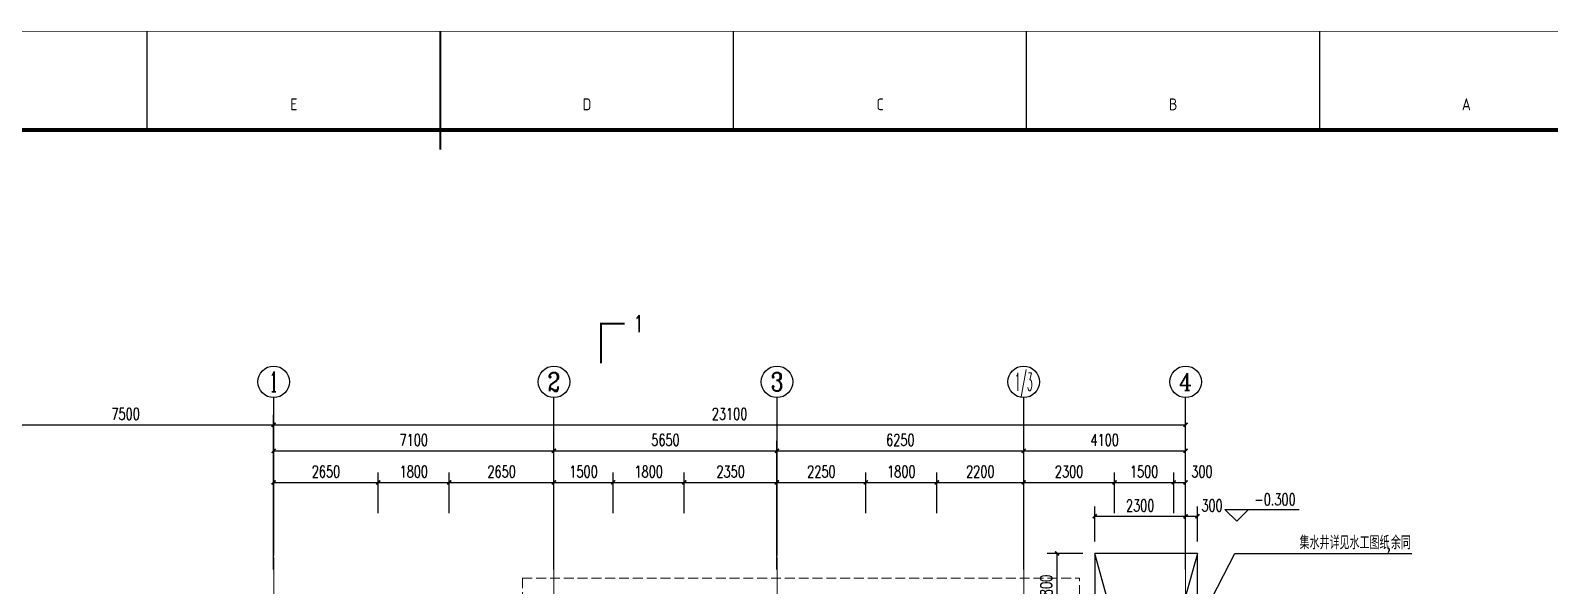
# Model space of a CAD drawing. Extents: x 238398 to 585159, y -66832 to 191977.
# Drawn here: x 384248 to 422732, y 92331 to 106405 of the extents above; entities that cross this region are included whole.
import ezdxf
from ezdxf.enums import TextEntityAlignment as Align

# ---------------------------------------------------------------- set-up
doc = ezdxf.new("R2010")
doc.units = 0
doc.header["$LTSCALE"] = 1000
doc.header["$MEASUREMENT"] = 0
doc.linetypes.add('DASH', pattern=[0.35, 0.25, -0.1])
doc.linetypes.add('DOTE', pattern=[2.42, 2, -0.2, 0.02, -0.2])
doc.layers.get('0').update_dxf_attribs({"color": 8})
doc.layers.get('Defpoints').update_dxf_attribs({"color": 8})
for name, color, linetype in [('AXIS', 8, 'Continuous'), ('AXIS_TEXT', 8, 'Continuous'), ('DIM_ELEV', 8, 'Continuous'), ('DIM_LEAD', 8, 'Continuous'), ('DIM_SYMB', 8, 'Continuous'), ('PUB_DIM', 8, 'Continuous'), ('S_STAIR', 8, 'Continuous')]:
    doc.layers.add(name, color=color, linetype=linetype)
for name, color, linetype, lineweight in [('DOTE', 8, 'DOTE', 13), ('PUB_TEXT', 8, 'Continuous', 20), ('设备层', 8, 'Continuous', 5)]:
    doc.layers.add(name, color=color, linetype=linetype, lineweight=lineweight)
doc.styles.add('_TCH_AXIS', font='complex.shx', dxfattribs={"bigfont": 'gbcbig.shx'})
doc.styles.add('_TCH_DIM', font='SIMPLEX', dxfattribs={"bigfont": 'GBCBIG'})
doc.styles.add('_TCH_DIM_T3', font='SIMPLEX', dxfattribs={"width": 0.705882, "bigfont": 'GBCBIG'})
doc.styles.add('_TCH_LABEL', font='geditxt.shx', dxfattribs={"bigfont": 'hztxt1.shx'})
doc.styles.add('COMPLEX', font='geditxt.shx')
doc.styles.get("Standard").update_dxf_attribs({"font": 'gbenor.shx', "bigfont": 'gbcbig.shx'})
doc.styles.add('TK', font='GEDITXT.SHX', dxfattribs={"width": 0.85, "height": 3.5, "bigfont": 'hztxt1.shx'})
doc.dimstyles.new('_TCH_ARCH&&100', dxfattribs={"dimtxt": 297.5, "dimasz": 100, "dimexe": 250, "dimexo": 300, "dimgap": 126.25, "dimtad": 1, "dimdec": 0, "dimzin": 0, "dimdsep": 46, "dimtxsty": '_TCH_DIM_T3', "dimblk": 'ARCHTICK', "dimcen": 0.09, "dimazin": 2, "dimtfac": 1, "dimtdec": 0, "dimtix": 1, "dimtmove": 2, "dimatfit": 3, "dimfxl": 0, "dimtolj": 1, "dimtzin": 0, "dimarcsym": 0})

# ---------------------------------------------------------------- blocks, each defined once
blk = doc.blocks.new('GEDI_WK_A1_V')
at = {"color": 3}
for p, q in [((222.75, 816), (222.75, 841)), ((297, 816), (297, 841)), ((371.25, 816), (371.25, 841)), ((445.5, 816), (445.5, 841)), ((519.75, 816), (519.75, 841))]:
    blk.add_line(p, q, dxfattribs=at)
for points, const_width in [([(0, 841), (0, 0), (594, 0), (594, 841)], 0.1), ([(10, 816), (10, 10), (584, 10), (584, 816)], 1)]:
    blk.add_lwpolyline(points, close=True, dxfattribs=dict(at, const_width=const_width))
at = {"color": 3, "const_width": 0.5}
blk.add_lwpolyline([(297, 811), (297, 841)], dxfattribs=at)
at = {"color": 3}
for s, p in [('E', (259.88, 821)), ('D', (334.12, 821)), ('C', (408.38, 821)), ('B', (482.62, 821)), ('A', (556.88, 821))]:
    blk.add_text(s, height=3, dxfattribs=at).set_placement(p, align=Align.CENTER)
blk = doc.blocks.new('CEEC_TK_A1_V')
blk.add_blockref('GEDI_WK_A1_V', (0, 0))
at = {"style": 'TK', "width": 0.85}
for tag, height, p in [('PROJECTNAME', 4.75, (529, 44)), ('PHASE', 4, (571, 44)), ('DRAWINGNAME', 4.75, (539, 31))]:
    blk.add_attdef(tag, text='', height=height, dxfattribs=at).set_placement(p, align=Align.MIDDLE_CENTER)
for tag, p, height in [('APPROVE', (416, 32.75), 3.5), ('DESIGN', (461, 32.75), 3.5), ('REVIEW1', (416, 25.75), 3.5), ('DRAW', (461, 25.75), 3.5), ('REVIEW2', (416, 18.75), 3.5), ('PROPORTION', (461, 18.75), 3.5), ('DRAWINGNUMBER', (511, 18.5), 4), ('CHECK', (416, 11.75), 3.5), ('DATE', (461, 11.75), 3.5), ('VERSION', (577, 11.75), 3.5)]:
    blk.add_attdef(tag, p, '', height=height, dxfattribs=at)
blk = doc.blocks.new('_AXISO')
blk.add_circle((0, 0), 0.5)
at = {"layer": 'AXIS_TEXT', "style": 'COMPLEX', "width": 1.041667}
blk.add_attdef('A', text='', height=0.56, dxfattribs=at).set_placement((-0.25, -0.28), (0.25, -0.28), align=Align.FIT)
blk = doc.blocks.new('_ArchTick')
at = {"color": 0, "linetype": 'ByBlock', "const_width": 0.4}
blk.add_lwpolyline([(-0.5, -0.5), (0.5, 0.5)], dxfattribs=at)
blk = doc.blocks.new('*D543')
at = {"layer": 'AXIS', "color": 0, "lineweight": -2}
for p, q in [((382910, 93397), (382910, 96658)), ((390410, 93397), (390410, 96658)), ((382910, 96408), (390410, 96408))]:
    blk.add_line(p, q, dxfattribs=at)
at = {"layer": 'Defpoints', "color": 0}
for p in [(390410, 96408), (382910, 93097), (390410, 93097)]:
    blk.add_point(p, dxfattribs=at)
at = {"layer": 'AXIS', "color": 0, "lineweight": -2, "xscale": 100, "yscale": 100, "zscale": 100, "rotation": 180}
blk.add_blockref('_ArchTick', (382910, 96408), dxfattribs=at)
at = {"layer": 'AXIS', "color": 0, "lineweight": -2, "xscale": 100, "yscale": 100, "zscale": 100}
blk.add_blockref('_ArchTick', (390410, 96408), dxfattribs=at)
at = {"layer": 'AXIS', "color": 0, "insert": (386660, 96683), "char_height": 297.5, "attachment_point": 5, "style": '_TCH_DIM_T3'}
blk.add_mtext('\\A1;7500', dxfattribs=at)
blk = doc.blocks.new('*D544')
at = {"layer": 'AXIS', "color": 0, "lineweight": -2}
for p, q in [((390410, 93397), (390410, 96658)), ((413510, 93397), (413510, 96658)), ((390410, 96408), (413510, 96408))]:
    blk.add_line(p, q, dxfattribs=at)
at = {"layer": 'Defpoints', "color": 0}
for p in [(413510, 96408), (390410, 93097), (413510, 93097)]:
    blk.add_point(p, dxfattribs=at)
at = {"layer": 'AXIS', "color": 0, "lineweight": -2, "xscale": 100, "yscale": 100, "zscale": 100, "rotation": 180}
blk.add_blockref('_ArchTick', (390410, 96408), dxfattribs=at)
at = {"layer": 'AXIS', "color": 0, "lineweight": -2, "xscale": 100, "yscale": 100, "zscale": 100}
blk.add_blockref('_ArchTick', (413510, 96408), dxfattribs=at)
at = {"layer": 'AXIS', "color": 0, "insert": (401960, 96683), "char_height": 297.5, "attachment_point": 5, "style": '_TCH_DIM_T3'}
blk.add_mtext('\\A1;23100', dxfattribs=at)
blk = doc.blocks.new('*D545')
at = {"layer": 'AXIS', "color": 0, "lineweight": -2}
for p, q in [((390410, 92737), (390410, 95998)), ((397510, 92737), (397510, 95998)), ((390410, 95748), (397510, 95748))]:
    blk.add_line(p, q, dxfattribs=at)
at = {"layer": 'Defpoints', "color": 0}
for p in [(397510, 95748), (390410, 92437), (397510, 92437)]:
    blk.add_point(p, dxfattribs=at)
at = {"layer": 'AXIS', "color": 0, "lineweight": -2, "xscale": 100, "yscale": 100, "zscale": 100, "rotation": 180}
blk.add_blockref('_ArchTick', (390410, 95748), dxfattribs=at)
at = {"layer": 'AXIS', "color": 0, "lineweight": -2, "xscale": 100, "yscale": 100, "zscale": 100}
blk.add_blockref('_ArchTick', (397510, 95748), dxfattribs=at)
at = {"layer": 'AXIS', "color": 0, "insert": (393960, 96023), "char_height": 297.5, "attachment_point": 5, "style": '_TCH_DIM_T3'}
blk.add_mtext('\\A1;7100', dxfattribs=at)
blk = doc.blocks.new('*D546')
at = {"layer": 'AXIS', "color": 0, "lineweight": -2}
for p, q in [((397510, 92737), (397510, 95998)), ((403160, 92737), (403160, 95998)), ((397510, 95748), (403160, 95748))]:
    blk.add_line(p, q, dxfattribs=at)
at = {"layer": 'Defpoints', "color": 0}
for p in [(403160, 95748), (397510, 92437), (403160, 92437)]:
    blk.add_point(p, dxfattribs=at)
at = {"layer": 'AXIS', "color": 0, "lineweight": -2, "xscale": 100, "yscale": 100, "zscale": 100, "rotation": 180}
blk.add_blockref('_ArchTick', (397510, 95748), dxfattribs=at)
at = {"layer": 'AXIS', "color": 0, "lineweight": -2, "xscale": 100, "yscale": 100, "zscale": 100}
blk.add_blockref('_ArchTick', (403160, 95748), dxfattribs=at)
at = {"layer": 'AXIS', "color": 0, "insert": (400335, 96023), "char_height": 297.5, "attachment_point": 5, "style": '_TCH_DIM_T3'}
blk.add_mtext('\\A1;5650', dxfattribs=at)
blk = doc.blocks.new('*D547')
at = {"layer": 'AXIS', "color": 0, "lineweight": -2}
for p, q in [((403160, 92737), (403160, 95998)), ((409410, 92737), (409410, 95998)), ((403160, 95748), (409410, 95748))]:
    blk.add_line(p, q, dxfattribs=at)
at = {"layer": 'Defpoints', "color": 0}
for p in [(409410, 95748), (403160, 92437), (409410, 92437)]:
    blk.add_point(p, dxfattribs=at)
at = {"layer": 'AXIS', "color": 0, "lineweight": -2, "xscale": 100, "yscale": 100, "zscale": 100, "rotation": 180}
blk.add_blockref('_ArchTick', (403160, 95748), dxfattribs=at)
at = {"layer": 'AXIS', "color": 0, "lineweight": -2, "xscale": 100, "yscale": 100, "zscale": 100}
blk.add_blockref('_ArchTick', (409410, 95748), dxfattribs=at)
at = {"layer": 'AXIS', "color": 0, "insert": (406285, 96023), "char_height": 297.5, "attachment_point": 5, "style": '_TCH_DIM_T3'}
blk.add_mtext('\\A1;6250', dxfattribs=at)
blk = doc.blocks.new('*D548')
at = {"layer": 'AXIS', "color": 0, "lineweight": -2}
for p, q in [((409410, 92737), (409410, 95998)), ((413510, 92737), (413510, 95998)), ((409410, 95748), (413510, 95748))]:
    blk.add_line(p, q, dxfattribs=at)
at = {"layer": 'Defpoints', "color": 0}
for p in [(413510, 95748), (409410, 92437), (413510, 92437)]:
    blk.add_point(p, dxfattribs=at)
at = {"layer": 'AXIS', "color": 0, "lineweight": -2, "xscale": 100, "yscale": 100, "zscale": 100, "rotation": 180}
blk.add_blockref('_ArchTick', (409410, 95748), dxfattribs=at)
at = {"layer": 'AXIS', "color": 0, "lineweight": -2, "xscale": 100, "yscale": 100, "zscale": 100}
blk.add_blockref('_ArchTick', (413510, 95748), dxfattribs=at)
at = {"layer": 'AXIS', "color": 0, "insert": (411460, 96023), "char_height": 297.5, "attachment_point": 5, "style": '_TCH_DIM_T3'}
blk.add_mtext('\\A1;4100', dxfattribs=at)
blk = doc.blocks.new('readsfdsasdas')
at = {"layer": '设备层', "linetype": 'DASH'}
for p, q in [((359154, 152794), (373264, 152794)), ((359154, 152794), (359154, 152044)), ((373264, 148174), (373264, 152794)), ((359154, 152044), (372764, 152044)), ((372764, 148174), (372764, 152044)), ((361844, 148174), (361844, 149934)), ((361844, 149934), (362344, 149934)), ((362344, 148174), (362344, 149934)), ((365844, 148174), (365844, 149934)), ((365844, 149934), (366344, 149934)), ((366344, 148174), (366344, 149934)), ((369844, 148174), (369844, 149934)), ((369844, 149934), (370344, 149934)), ((370344, 148174), (370344, 149934)), ((364764, 149344), (365264, 149344)), ((364764, 149344), (364764, 148174)), ((365264, 149344), (365264, 148174)), ((368764, 149344), (369264, 149344)), ((368764, 149344), (368764, 148174)), ((369264, 149344), (369264, 148174)), ((360854, 148174), (361844, 148174)), ((360854, 144324), (360854, 148174)), ((362344, 148174), (364764, 148174)), ((365264, 148174), (365844, 148174)), ((366344, 148174), (368764, 148174)), ((369264, 148174), (369844, 148174)), ((370344, 148174), (372764, 148174)), ((373264, 148174), (377054, 148174)), ((377054, 148174), (377054, 146974)), ((361354, 144324), (361354, 146974)), ((361354, 146974), (364454, 146974)), ((364454, 144324), (364454, 146974)), ((364954, 144324), (364954, 146974)), ((364954, 146974), (368054, 146974)), ((368054, 144324), (368054, 146974)), ((368554, 144324), (368554, 146974)), ((368554, 146974), (371654, 146974)), ((371654, 144324), (371654, 146974)), ((372154, 144324), (372154, 146974)), ((372154, 146974), (377054, 146974)), ((361354, 144324), (360854, 144324)), ((364954, 144324), (364454, 144324)), ((368554, 144324), (368054, 144324)), ((372154, 144324), (371654, 144324))]:
    blk.add_line(p, q, dxfattribs=at)
at = {"layer": '设备层'}
for points in [[(362544, 150444), (364564, 150444), (364564, 148474), (362544, 148474)], [(362644, 150344), (364464, 150344), (364464, 148574), (362644, 148574)], [(366544, 150444), (368564, 150444), (368564, 148474), (366544, 148474)], [(366644, 150344), (368464, 150344), (368464, 148574), (366644, 148574)], [(370544, 150444), (372564, 150444), (372564, 148474), (370544, 148474)], [(370644, 150344), (372464, 150344), (372464, 148574), (370644, 148574)], [(361554, 144224), (361554, 146774), (363354, 146774), (363354, 144224)], [(361654, 144324), (361654, 146674), (363254, 146674), (363254, 144324)], [(365154, 144224), (365154, 146774), (366954, 146774), (366954, 144224)], [(365254, 144324), (365254, 146674), (366854, 146674), (366854, 144324)], [(368754, 144224), (368754, 146774), (370554, 146774), (370554, 144224)], [(368854, 144324), (368854, 146674), (370454, 146674), (370454, 144324)], [(372354, 144224), (372354, 146774), (374154, 146774), (374154, 144224)], [(372454, 144324), (372454, 146674), (374054, 146674), (374054, 144324)]]:
    blk.add_lwpolyline(points, close=True, dxfattribs=at)
blk = doc.blocks.new('*D100')
at = {"layer": 'Defpoints', "color": 0}
for p in [(413510, 94088), (411210, 93146), (413510, 93146)]:
    blk.add_point(p, dxfattribs=at)
at = {"layer": 'PUB_DIM', "color": 0, "lineweight": -2}
for p, q in [((411210, 93446), (411210, 94338)), ((413510, 93446), (413510, 94338)), ((411210, 94088), (413510, 94088))]:
    blk.add_line(p, q, dxfattribs=at)
at = {"layer": 'PUB_DIM', "color": 0, "lineweight": -2, "xscale": 100, "yscale": 100, "zscale": 100, "rotation": 180}
blk.add_blockref('_ArchTick', (411210, 94088), dxfattribs=at)
at = {"layer": 'PUB_DIM', "color": 0, "lineweight": -2, "xscale": 100, "yscale": 100, "zscale": 100}
blk.add_blockref('_ArchTick', (413510, 94088), dxfattribs=at)
at = {"layer": 'PUB_DIM', "color": 0, "insert": (412360, 94363), "char_height": 297.5, "attachment_point": 5, "style": '_TCH_DIM_T3'}
blk.add_mtext('\\A1;2300', dxfattribs=at)
blk = doc.blocks.new('*D101')
at = {"layer": 'Defpoints', "color": 0}
for p in [(413810, 94088), (413510, 93146), (413810, 93146)]:
    blk.add_point(p, dxfattribs=at)
at = {"layer": 'PUB_DIM', "color": 0, "lineweight": -2}
for p, q in [((413510, 93446), (413510, 94338)), ((413810, 93446), (413810, 94338)), ((413510, 94088), (413810, 94088))]:
    blk.add_line(p, q, dxfattribs=at)
at = {"layer": 'PUB_DIM', "color": 0, "lineweight": -2, "xscale": 100, "yscale": 100, "zscale": 100, "rotation": 180}
blk.add_blockref('_ArchTick', (413510, 94088), dxfattribs=at)
at = {"layer": 'PUB_DIM', "color": 0, "lineweight": -2, "xscale": 100, "yscale": 100, "zscale": 100}
blk.add_blockref('_ArchTick', (413810, 94088), dxfattribs=at)
at = {"layer": 'PUB_DIM', "color": 0, "insert": (414180, 94363), "char_height": 297.5, "attachment_point": 5, "style": '_TCH_DIM_T3'}
blk.add_mtext('\\A1;300', dxfattribs=at)
blk = doc.blocks.new('*D157')
at = {"layer": 'Defpoints', "color": 0}
for p in [(410256, 93146), (411210, 93146), (411210, 91346)]:
    blk.add_point(p, dxfattribs=at)
at = {"layer": 'PUB_DIM', "color": 0, "lineweight": -2}
for p, q in [((410910, 93146), (410006, 93146)), ((410256, 91346), (410256, 93146)), ((410910, 91346), (410006, 91346))]:
    blk.add_line(p, q, dxfattribs=at)
at = {"layer": 'PUB_DIM', "color": 0, "lineweight": -2, "xscale": 100, "yscale": 100, "zscale": 100}
for p, rotation in [((410256, 93146), 90), ((410256, 91346), 270)]:
    blk.add_blockref('_ArchTick', p, dxfattribs=dict(at, rotation=rotation))
at = {"layer": 'PUB_DIM', "color": 0, "insert": (409981, 92246), "char_height": 297.5, "attachment_point": 5, "rotation": 90, "style": '_TCH_DIM_T3'}
blk.add_mtext('\\A1;1800', dxfattribs=at)
blk = doc.blocks.new('*D444')
at = {"layer": 'Defpoints', "color": 0}
for p in [(393060, 94948), (390410, 93869), (393060, 93869)]:
    blk.add_point(p, dxfattribs=at)
at = {"layer": 'PUB_DIM', "color": 0, "lineweight": -2}
for p, q in [((390410, 94169), (390410, 95198)), ((393060, 94169), (393060, 95198)), ((390410, 94948), (393060, 94948))]:
    blk.add_line(p, q, dxfattribs=at)
at = {"layer": 'PUB_DIM', "color": 0, "lineweight": -2, "xscale": 100, "yscale": 100, "zscale": 100, "rotation": 180}
blk.add_blockref('_ArchTick', (390410, 94948), dxfattribs=at)
at = {"layer": 'PUB_DIM', "color": 0, "lineweight": -2, "xscale": 100, "yscale": 100, "zscale": 100}
blk.add_blockref('_ArchTick', (393060, 94948), dxfattribs=at)
at = {"layer": 'PUB_DIM', "color": 0, "insert": (391735, 95223), "char_height": 297.5, "attachment_point": 5, "style": '_TCH_DIM_T3'}
blk.add_mtext('\\A1;2650', dxfattribs=at)
blk = doc.blocks.new('*D445')
at = {"layer": 'Defpoints', "color": 0}
for p in [(394860, 94948), (393060, 93869), (394860, 93869)]:
    blk.add_point(p, dxfattribs=at)
at = {"layer": 'PUB_DIM', "color": 0, "lineweight": -2}
for p, q in [((393060, 94169), (393060, 95198)), ((394860, 94169), (394860, 95198)), ((393060, 94948), (394860, 94948))]:
    blk.add_line(p, q, dxfattribs=at)
at = {"layer": 'PUB_DIM', "color": 0, "lineweight": -2, "xscale": 100, "yscale": 100, "zscale": 100, "rotation": 180}
blk.add_blockref('_ArchTick', (393060, 94948), dxfattribs=at)
at = {"layer": 'PUB_DIM', "color": 0, "lineweight": -2, "xscale": 100, "yscale": 100, "zscale": 100}
blk.add_blockref('_ArchTick', (394860, 94948), dxfattribs=at)
at = {"layer": 'PUB_DIM', "color": 0, "insert": (393960, 95223), "char_height": 297.5, "attachment_point": 5, "style": '_TCH_DIM_T3'}
blk.add_mtext('\\A1;1800', dxfattribs=at)
blk = doc.blocks.new('*D446')
at = {"layer": 'Defpoints', "color": 0}
for p in [(397510, 94948), (394860, 93869), (397510, 93869)]:
    blk.add_point(p, dxfattribs=at)
at = {"layer": 'PUB_DIM', "color": 0, "lineweight": -2}
for p, q in [((394860, 94169), (394860, 95198)), ((397510, 94169), (397510, 95198)), ((394860, 94948), (397510, 94948))]:
    blk.add_line(p, q, dxfattribs=at)
at = {"layer": 'PUB_DIM', "color": 0, "lineweight": -2, "xscale": 100, "yscale": 100, "zscale": 100, "rotation": 180}
blk.add_blockref('_ArchTick', (394860, 94948), dxfattribs=at)
at = {"layer": 'PUB_DIM', "color": 0, "lineweight": -2, "xscale": 100, "yscale": 100, "zscale": 100}
blk.add_blockref('_ArchTick', (397510, 94948), dxfattribs=at)
at = {"layer": 'PUB_DIM', "color": 0, "insert": (396185, 95223), "char_height": 297.5, "attachment_point": 5, "style": '_TCH_DIM_T3'}
blk.add_mtext('\\A1;2650', dxfattribs=at)
blk = doc.blocks.new('*D447')
at = {"layer": 'Defpoints', "color": 0}
for p in [(399010, 94948), (397510, 93869), (399010, 93869)]:
    blk.add_point(p, dxfattribs=at)
at = {"layer": 'PUB_DIM', "color": 0, "lineweight": -2}
for p, q in [((397510, 94169), (397510, 95198)), ((399010, 94169), (399010, 95198)), ((397510, 94948), (399010, 94948))]:
    blk.add_line(p, q, dxfattribs=at)
at = {"layer": 'PUB_DIM', "color": 0, "lineweight": -2, "xscale": 100, "yscale": 100, "zscale": 100, "rotation": 180}
blk.add_blockref('_ArchTick', (397510, 94948), dxfattribs=at)
at = {"layer": 'PUB_DIM', "color": 0, "lineweight": -2, "xscale": 100, "yscale": 100, "zscale": 100}
blk.add_blockref('_ArchTick', (399010, 94948), dxfattribs=at)
at = {"layer": 'PUB_DIM', "color": 0, "insert": (398260, 95223), "char_height": 297.5, "attachment_point": 5, "style": '_TCH_DIM_T3'}
blk.add_mtext('\\A1;1500', dxfattribs=at)
blk = doc.blocks.new('*D448')
at = {"layer": 'Defpoints', "color": 0}
for p in [(400810, 94948), (399010, 93869), (400810, 93869)]:
    blk.add_point(p, dxfattribs=at)
at = {"layer": 'PUB_DIM', "color": 0, "lineweight": -2}
for p, q in [((399010, 94169), (399010, 95198)), ((400810, 94169), (400810, 95198)), ((399010, 94948), (400810, 94948))]:
    blk.add_line(p, q, dxfattribs=at)
at = {"layer": 'PUB_DIM', "color": 0, "lineweight": -2, "xscale": 100, "yscale": 100, "zscale": 100, "rotation": 180}
blk.add_blockref('_ArchTick', (399010, 94948), dxfattribs=at)
at = {"layer": 'PUB_DIM', "color": 0, "lineweight": -2, "xscale": 100, "yscale": 100, "zscale": 100}
blk.add_blockref('_ArchTick', (400810, 94948), dxfattribs=at)
at = {"layer": 'PUB_DIM', "color": 0, "insert": (399910, 95223), "char_height": 297.5, "attachment_point": 5, "style": '_TCH_DIM_T3'}
blk.add_mtext('\\A1;1800', dxfattribs=at)
blk = doc.blocks.new('*D449')
at = {"layer": 'Defpoints', "color": 0}
for p in [(403160, 94948), (400810, 93869), (403160, 93869)]:
    blk.add_point(p, dxfattribs=at)
at = {"layer": 'PUB_DIM', "color": 0, "lineweight": -2}
for p, q in [((400810, 94169), (400810, 95198)), ((403160, 94169), (403160, 95198)), ((400810, 94948), (403160, 94948))]:
    blk.add_line(p, q, dxfattribs=at)
at = {"layer": 'PUB_DIM', "color": 0, "lineweight": -2, "xscale": 100, "yscale": 100, "zscale": 100, "rotation": 180}
blk.add_blockref('_ArchTick', (400810, 94948), dxfattribs=at)
at = {"layer": 'PUB_DIM', "color": 0, "lineweight": -2, "xscale": 100, "yscale": 100, "zscale": 100}
blk.add_blockref('_ArchTick', (403160, 94948), dxfattribs=at)
at = {"layer": 'PUB_DIM', "color": 0, "insert": (401985, 95223), "char_height": 297.5, "attachment_point": 5, "style": '_TCH_DIM_T3'}
blk.add_mtext('\\A1;2350', dxfattribs=at)
blk = doc.blocks.new('*D450')
at = {"layer": 'Defpoints', "color": 0}
for p in [(405410, 94948), (403160, 93869), (405410, 93869)]:
    blk.add_point(p, dxfattribs=at)
at = {"layer": 'PUB_DIM', "color": 0, "lineweight": -2}
for p, q in [((403160, 94169), (403160, 95198)), ((405410, 94169), (405410, 95198)), ((403160, 94948), (405410, 94948))]:
    blk.add_line(p, q, dxfattribs=at)
at = {"layer": 'PUB_DIM', "color": 0, "lineweight": -2, "xscale": 100, "yscale": 100, "zscale": 100, "rotation": 180}
blk.add_blockref('_ArchTick', (403160, 94948), dxfattribs=at)
at = {"layer": 'PUB_DIM', "color": 0, "lineweight": -2, "xscale": 100, "yscale": 100, "zscale": 100}
blk.add_blockref('_ArchTick', (405410, 94948), dxfattribs=at)
at = {"layer": 'PUB_DIM', "color": 0, "insert": (404285, 95223), "char_height": 297.5, "attachment_point": 5, "style": '_TCH_DIM_T3'}
blk.add_mtext('\\A1;2250', dxfattribs=at)
blk = doc.blocks.new('*D451')
at = {"layer": 'Defpoints', "color": 0}
for p in [(407210, 94948), (405410, 93869), (407210, 93869)]:
    blk.add_point(p, dxfattribs=at)
at = {"layer": 'PUB_DIM', "color": 0, "lineweight": -2}
for p, q in [((405410, 94169), (405410, 95198)), ((407210, 94169), (407210, 95198)), ((405410, 94948), (407210, 94948))]:
    blk.add_line(p, q, dxfattribs=at)
at = {"layer": 'PUB_DIM', "color": 0, "lineweight": -2, "xscale": 100, "yscale": 100, "zscale": 100, "rotation": 180}
blk.add_blockref('_ArchTick', (405410, 94948), dxfattribs=at)
at = {"layer": 'PUB_DIM', "color": 0, "lineweight": -2, "xscale": 100, "yscale": 100, "zscale": 100}
blk.add_blockref('_ArchTick', (407210, 94948), dxfattribs=at)
at = {"layer": 'PUB_DIM', "color": 0, "insert": (406310, 95223), "char_height": 297.5, "attachment_point": 5, "style": '_TCH_DIM_T3'}
blk.add_mtext('\\A1;1800', dxfattribs=at)
blk = doc.blocks.new('*D452')
at = {"layer": 'Defpoints', "color": 0}
for p in [(409410, 94948), (407210, 93869), (409410, 93869)]:
    blk.add_point(p, dxfattribs=at)
at = {"layer": 'PUB_DIM', "color": 0, "lineweight": -2}
for p, q in [((407210, 94169), (407210, 95198)), ((409410, 94169), (409410, 95198)), ((407210, 94948), (409410, 94948))]:
    blk.add_line(p, q, dxfattribs=at)
at = {"layer": 'PUB_DIM', "color": 0, "lineweight": -2, "xscale": 100, "yscale": 100, "zscale": 100, "rotation": 180}
blk.add_blockref('_ArchTick', (407210, 94948), dxfattribs=at)
at = {"layer": 'PUB_DIM', "color": 0, "lineweight": -2, "xscale": 100, "yscale": 100, "zscale": 100}
blk.add_blockref('_ArchTick', (409410, 94948), dxfattribs=at)
at = {"layer": 'PUB_DIM', "color": 0, "insert": (408310, 95223), "char_height": 297.5, "attachment_point": 5, "style": '_TCH_DIM_T3'}
blk.add_mtext('\\A1;2200', dxfattribs=at)
blk = doc.blocks.new('*D453')
at = {"layer": 'Defpoints', "color": 0}
for p in [(411710, 94948), (409410, 93869), (411710, 93869)]:
    blk.add_point(p, dxfattribs=at)
at = {"layer": 'PUB_DIM', "color": 0, "lineweight": -2}
for p, q in [((409410, 94169), (409410, 95198)), ((411710, 94169), (411710, 95198)), ((409410, 94948), (411710, 94948))]:
    blk.add_line(p, q, dxfattribs=at)
at = {"layer": 'PUB_DIM', "color": 0, "lineweight": -2, "xscale": 100, "yscale": 100, "zscale": 100, "rotation": 180}
blk.add_blockref('_ArchTick', (409410, 94948), dxfattribs=at)
at = {"layer": 'PUB_DIM', "color": 0, "lineweight": -2, "xscale": 100, "yscale": 100, "zscale": 100}
blk.add_blockref('_ArchTick', (411710, 94948), dxfattribs=at)
at = {"layer": 'PUB_DIM', "color": 0, "insert": (410560, 95223), "char_height": 297.5, "attachment_point": 5, "style": '_TCH_DIM_T3'}
blk.add_mtext('\\A1;2300', dxfattribs=at)
blk = doc.blocks.new('*D454')
at = {"layer": 'Defpoints', "color": 0}
for p in [(413210, 94948), (411710, 93869), (413210, 93869)]:
    blk.add_point(p, dxfattribs=at)
at = {"layer": 'PUB_DIM', "color": 0, "lineweight": -2}
for p, q in [((411710, 94169), (411710, 95198)), ((413210, 94169), (413210, 95198)), ((411710, 94948), (413210, 94948))]:
    blk.add_line(p, q, dxfattribs=at)
at = {"layer": 'PUB_DIM', "color": 0, "lineweight": -2, "xscale": 100, "yscale": 100, "zscale": 100, "rotation": 180}
blk.add_blockref('_ArchTick', (411710, 94948), dxfattribs=at)
at = {"layer": 'PUB_DIM', "color": 0, "lineweight": -2, "xscale": 100, "yscale": 100, "zscale": 100}
blk.add_blockref('_ArchTick', (413210, 94948), dxfattribs=at)
at = {"layer": 'PUB_DIM', "color": 0, "insert": (412460, 95223), "char_height": 297.5, "attachment_point": 5, "style": '_TCH_DIM_T3'}
blk.add_mtext('\\A1;1500', dxfattribs=at)
blk = doc.blocks.new('*D455')
at = {"layer": 'Defpoints', "color": 0}
for p in [(413510, 94948), (413210, 93869), (413510, 93869)]:
    blk.add_point(p, dxfattribs=at)
at = {"layer": 'PUB_DIM', "color": 0, "lineweight": -2}
for p, q in [((413210, 94169), (413210, 95198)), ((413510, 94169), (413510, 95198)), ((413210, 94948), (413510, 94948))]:
    blk.add_line(p, q, dxfattribs=at)
at = {"layer": 'PUB_DIM', "color": 0, "lineweight": -2, "xscale": 100, "yscale": 100, "zscale": 100, "rotation": 180}
blk.add_blockref('_ArchTick', (413210, 94948), dxfattribs=at)
at = {"layer": 'PUB_DIM', "color": 0, "lineweight": -2, "xscale": 100, "yscale": 100, "zscale": 100}
blk.add_blockref('_ArchTick', (413510, 94948), dxfattribs=at)
at = {"layer": 'PUB_DIM', "color": 0, "insert": (413925, 95223), "char_height": 297.5, "attachment_point": 5, "style": '_TCH_DIM_T3'}
blk.add_mtext('\\A1;300', dxfattribs=at)
blk = doc.blocks.new('zw1')
at = {"layer": 'AXIS'}
for p, q in [((390410.3, 93096.8), (390410.3, 97096.8)), ((397510.3, 93096.8), (397510.3, 97096.8)), ((403160.3, 93096.8), (403160.3, 97096.8)), ((409410.3, 93096.8), (409410.3, 97096.8)), ((413510.3, 93096.8), (413510.3, 97096.8))]:
    blk.add_line(p, q, dxfattribs=at)
at = {"layer": 'DOTE'}
for points in [[(390410.3, 42646.1), (390410.3, 94439.3)], [(397510.3, 42646.1), (397510.3, 94439.3)], [(403160.3, 42646.1), (403160.3, 94439.3)], [(409410.3, 82346.1), (409410.3, 94439.3)], [(413510.3, 42646.1), (413510.3, 94439.3)]]:
    blk.add_lwpolyline(points, dxfattribs=at)
at = {"layer": 'AXIS'}
ref = blk.add_blockref('_AXISO', (390410.3, 97496.8), dxfattribs=dict(at, xscale=800, yscale=800, zscale=800))
ref.add_attrib('A', '1', dxfattribs={"layer": 'AXIS_TEXT', "height": 514.7, "style": '_TCH_AXIS'}).set_placement((390300, 97239.4), (390520.6, 97239.4), align=Align.FIT)
ref = blk.add_blockref('_AXISO', (397510.3, 97496.8), dxfattribs=dict(at, xscale=800, yscale=800, zscale=800))
ref.add_attrib('A', '2', dxfattribs={"layer": 'AXIS_TEXT', "height": 465.9, "style": '_TCH_AXIS'}).set_placement((397355, 97263.8), (397665.6, 97263.8), align=Align.FIT)
ref = blk.add_blockref('_AXISO', (403160.3, 97496.8), dxfattribs=dict(at, xscale=800, yscale=800, zscale=800))
ref.add_attrib('A', '3', dxfattribs={"layer": 'AXIS_TEXT', "height": 465.9, "style": '_TCH_AXIS'}).set_placement((403005, 97263.8), (403315.6, 97263.8), align=Align.FIT)
ref = blk.add_blockref('_AXISO', (409410.3, 97496.8), dxfattribs=dict(at, xscale=800, yscale=800, zscale=800))
ref.add_attrib('A', '1/3', dxfattribs={"layer": 'AXIS_TEXT', "height": 452.55, "style": '_TCH_AXIS', "width": 0.411765}).set_placement((409184.1, 97270.5), (409636.6, 97270.5), align=Align.FIT)
ref = blk.add_blockref('_AXISO', (413510.3, 97496.8), dxfattribs=dict(at, xscale=800, yscale=800, zscale=800))
ref.add_attrib('A', '4', dxfattribs={"layer": 'AXIS_TEXT', "height": 445.4, "style": '_TCH_AXIS'}).set_placement((413340.6, 97274), (413680, 97274), align=Align.FIT)
for p1, p2, picture, middle in [((382910.3, 93096.8), (390410.3, 93096.8), '*D543', (386660.3, 96683.2)), ((390410.3, 93096.8), (413510.3, 93096.8), '*D544', (401960.3, 96683.2)), ((390410.3, 92436.8), (397510.3, 92436.8), '*D545', (393960.3, 96023.3)), ((397510.3, 92436.8), (403160.3, 92436.8), '*D546', (400335.3, 96023.3)), ((403160.3, 92436.8), (409410.3, 92436.8), '*D547', (406285.3, 96023.3)), ((409410.3, 92436.8), (413510.3, 92436.8), '*D548', (411460.3, 96023.3))]:
    dim = blk.add_aligned_dim(p1=p1, p2=p2, distance=3311.5, dimstyle='_TCH_ARCH&&100', dxfattribs=at)
    dim.commit()
    dim.dimension.update_dxf_attribs({"geometry": picture, "text_midpoint": middle})

msp = doc.modelspace()

# ---------------------------------------------------------------- linework, layer by layer
at = {"layer": 'DIM_ELEV'}
for p, q in [((414805.2, 93961.5), (414505.2, 94261.5)), ((414505.2, 94261.5), (416386.3, 94261.5)), ((414805.2, 93961.5), (415105.2, 94261.5))]:
    msp.add_line(p, q, dxfattribs=at)
at = {"layer": 'DIM_LEAD'}
for p, q in [((414028.7, 91734.7), (414757.2, 93147.4)), ((414757.2, 93147.4), (419242.7, 93147.4))]:
    msp.add_line(p, q, dxfattribs=at)
at = {"layer": 'DIM_SYMB', "const_width": 50}
msp.add_lwpolyline([(399302.7, 98967.4), (398702.7, 98967.4), (398702.7, 97967.4)], dxfattribs=at)
at = {"layer": 'DIM_SYMB'}
msp.add_lwpolyline([(412510.3, 92407.2, 0, 0, 0), (412510.3, 92846.1, 80, 0, 0), (412510.3, 93146.1, 0, 0, 0)], format="xyseb", dxfattribs=at)
at = {"layer": 'S_STAIR'}
for p, q in [((413810.3, 93146.1), (411210.3, 93146.1)), ((411210.3, 93146.1), (411210.3, 91346.1)), ((411710.3, 91346.1), (411210.3, 93146.1)), ((413810.3, 93146.1), (413310.3, 91346.1)), ((413810.3, 91346.1), (413810.3, 93146.1))]:
    msp.add_line(p, q, dxfattribs=at)

# ---------------------------------------------------------------- block references
at = {"xscale": 100, "yscale": 100, "zscale": 100}
msp.add_blockref('CEEC_TK_A1_V', (364934.5, 22280.2), dxfattribs=at)
for name, p in [('zw1', (0, 0)), ('readsfdsasdas', (37556.5, -60277.9))]:
    msp.add_blockref(name, p)

# ---------------------------------------------------------------- texts
at = {"layer": 'PUB_TEXT', "width": 0.705882}
for s, height, style, p in [('1', 425, '_TCH_LABEL', (399526.5, 98754.9)), ('-0.300', 297.5, '_TCH_DIM', (415256.3, 94366.5)), (',', 297.5, '_TCH_DIM', (418609.5, 93252.4))]:
    msp.add_text(s, height=height, dxfattribs=dict(at, style=style)).set_placement(p)
at = {"layer": 'PUB_TEXT', "style": '_TCH_DIM'}
for s, p in [('集水井详见水工图纸', (416397.8, 93252.4)), ('余同', (418709.5, 93252.4))]:
    msp.add_text(s, height=337.59, dxfattribs=at).set_placement(p)

# ---------------------------------------------------------------- dimensions: what is measured, and where the dimension line sits
at = {"layer": 'PUB_DIM'}
for p1, p2, distance, picture, middle in [((390410.3, 93868.7), (393060.2, 93868.7), 1079.6, '*D444', (391735.3, 95223.3)), ((393060.2, 93868.7), (394860.2, 93868.7), 1079.6, '*D445', (393960.2, 95223.3)), ((394860.2, 93868.7), (397510.3, 93868.7), 1079.6, '*D446', (396185.3, 95223.3)), ((397510.3, 93868.7), (399010, 93868.7), 1079.6, '*D447', (398260.2, 95223.3)), ((399010, 93868.7), (400810, 93868.7), 1079.6, '*D448', (399910, 95223.3)), ((400810, 93868.7), (403160.3, 93868.7), 1079.6, '*D449', (401985.2, 95223.3)), ((403160.3, 93868.7), (405410.3, 93868.7), 1079.6, '*D450', (404285.3, 95223.3)), ((405410.3, 93868.7), (407210.3, 93868.7), 1079.6, '*D451', (406310.3, 95223.3)), ((407210.3, 93868.7), (409410.3, 93868.7), 1079.6, '*D452', (408310.3, 95223.3)), ((409410.3, 93868.7), (411710.3, 93868.7), 1079.6, '*D453', (410560.3, 95223.3)), ((411710.3, 93868.7), (413210.3, 93868.7), 1079.6, '*D454', (412460.3, 95223.3)), ((411210.3, 93146.1), (413510.3, 93146.1), 942.3, '*D100', (412360.3, 94363.4)), ((411210.3, 91346.1), (411210.3, 93146.1), 954.2, '*D157', (409981.2, 92246.1))]:
    dim = msp.add_aligned_dim(p1=p1, p2=p2, distance=distance, dimstyle='_TCH_ARCH&&100', dxfattribs=at)
    dim.commit()
    dim.dimension.update_dxf_attribs({"geometry": picture, "text_midpoint": middle})
for base, p1, p2, picture, middle in [((413510.3, 94948.3), (413210.3, 93868.7), (413510.3, 93868.7), '*D455', (413925.3, 95223.3)), ((413810.3, 94088.4), (413510.3, 93146.1), (413810.3, 93146.1), '*D101', (414180.3, 94363.4))]:
    dim = msp.add_linear_dim(base=base, p1=p1, p2=p2, angle=0, dimstyle='_TCH_ARCH&&100', dxfattribs=at)
    dim.commit()
    dim.dimension.update_dxf_attribs({"geometry": picture, "text_midpoint": middle, "dimtype": 129})

doc.saveas('drawing.dxf')
